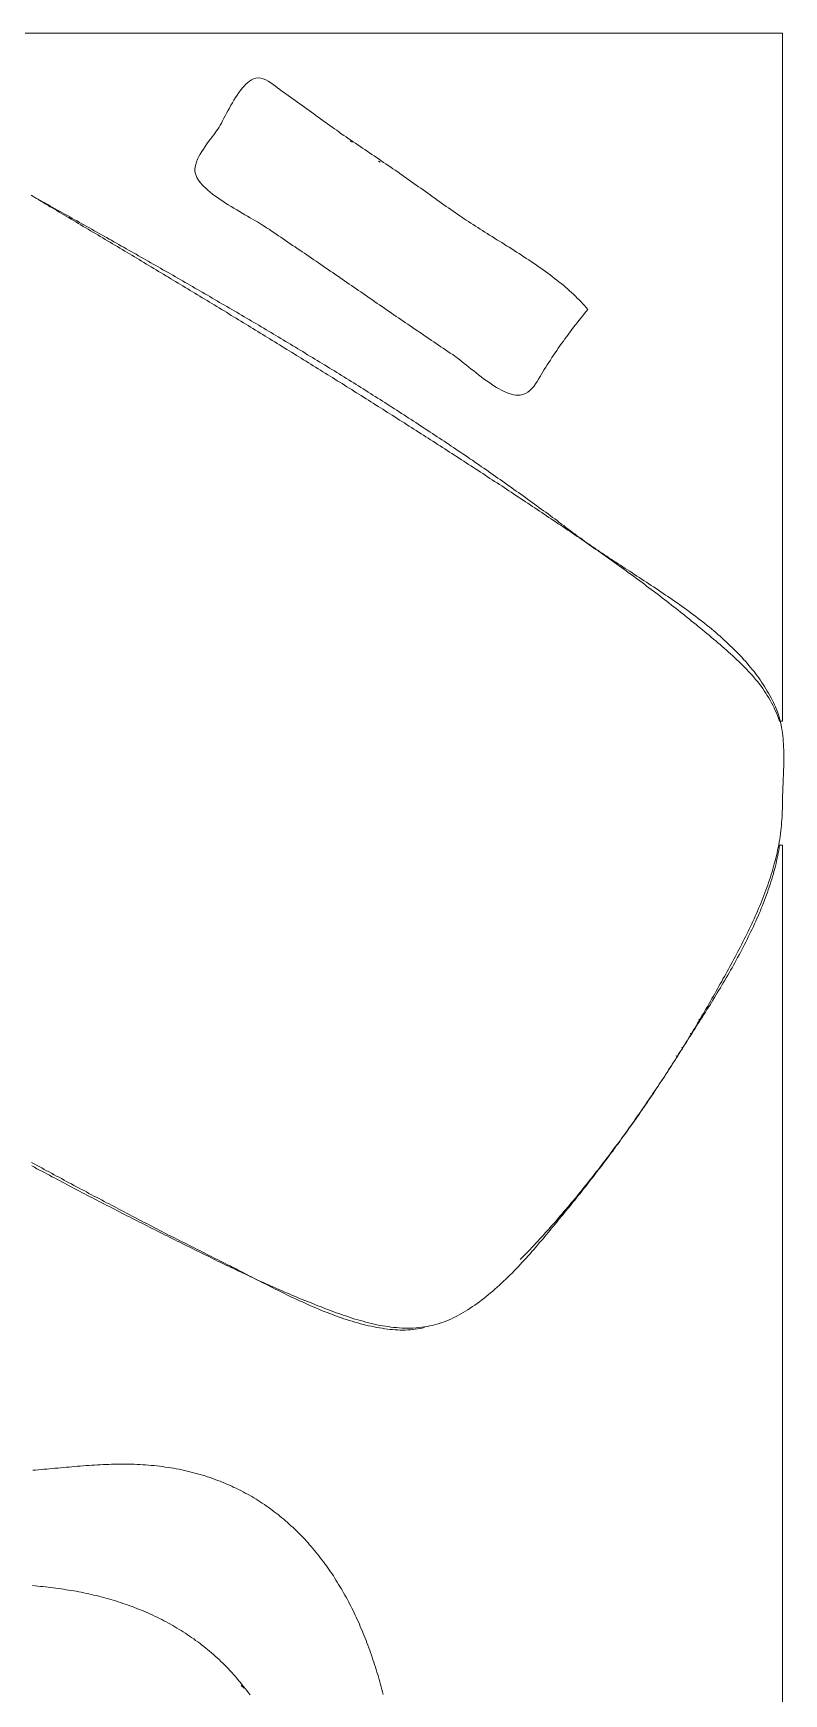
# Model space of a CAD drawing. Header units: inches. Extents: x 5.7 to 56.5, y 3.3 to 37.
# Drawn here: x 27.069 to 27.531, y 16.895 to 17.917 of the extents above; entities that cross this region are included whole.
import ezdxf

# ---------------------------------------------------------------- set-up
doc = ezdxf.new("R2010")
doc.units = ezdxf.units.IN
doc.header["$MEASUREMENT"] = 0
doc.layers.add('LASER BLACK', color=7, linetype='Continuous', lineweight=0, true_color=0x000000)

msp = doc.modelspace()

# ---------------------------------------------------------------- linework, layer by layer
at = {"layer": 'LASER BLACK'}
for points in [[(27.0876, 17.805), (27.0891, 17.8041), (27.0906, 17.8033), (27.0921, 17.8024), (27.0936, 17.8015), (27.0951, 17.8006), (27.0966, 17.7997), (27.0981, 17.7988), (27.0996, 17.7979), (27.1011, 17.797), (27.1026, 17.7961), (27.1041, 17.7952), (27.1056, 17.7943), (27.1071, 17.7935), (27.1086, 17.7926), (27.1101, 17.7917), (27.1116, 17.7908), (27.1131, 17.7899), (27.1146, 17.789), (27.1161, 17.7881), (27.1176, 17.7872), (27.1191, 17.7863), (27.1206, 17.7854), (27.1221, 17.7845), (27.1236, 17.7836), (27.1251, 17.7827), (27.1266, 17.7818), (27.1281, 17.781), (27.1296, 17.7801), (27.1311, 17.7792), (27.1326, 17.7783), (27.134, 17.7774), (27.1355, 17.7765), (27.137, 17.7756), (27.1385, 17.7747), (27.14, 17.7738), (27.1415, 17.7729), (27.143, 17.772), (27.1445, 17.7711), (27.146, 17.7702), (27.1475, 17.7693), (27.149, 17.7684), (27.1505, 17.7675), (27.152, 17.7666), (27.1535, 17.7657), (27.155, 17.7648), (27.1565, 17.7639), (27.158, 17.763), (27.1594, 17.7621), (27.1609, 17.7612), (27.1624, 17.7603), (27.1639, 17.7594), (27.1654, 17.7585), (27.1669, 17.7576), (27.1684, 17.7567), (27.1699, 17.7558), (27.1714, 17.7549), (27.1729, 17.754), (27.1744, 17.7531), (27.1759, 17.7522), (27.1773, 17.7513), (27.1788, 17.7504), (27.1803, 17.7495), (27.1818, 17.7486), (27.1833, 17.7477), (27.1848, 17.7468), (27.1863, 17.7459), (27.1878, 17.745), (27.1893, 17.744), (27.1907, 17.7431), (27.1922, 17.7422), (27.1937, 17.7413), (27.1952, 17.7404), (27.1967, 17.7395), (27.1982, 17.7386), (27.1997, 17.7377), (27.2012, 17.7368), (27.2026, 17.7359), (27.2041, 17.735), (27.2056, 17.7341), (27.2071, 17.7331), (27.2086, 17.7322), (27.2101, 17.7313), (27.2116, 17.7304), (27.213, 17.7295), (27.2145, 17.7286), (27.216, 17.7277), (27.2175, 17.7268), (27.219, 17.7259), (27.2205, 17.7249), (27.222, 17.724), (27.2234, 17.7231), (27.2249, 17.7222), (27.2264, 17.7213), (27.2279, 17.7204), (27.2294, 17.7195), (27.2309, 17.7185), (27.2323, 17.7176), (27.2338, 17.7167), (27.2353, 17.7158), (27.2368, 17.7149), (27.2383, 17.714), (27.2397, 17.713), (27.2412, 17.7121), (27.2427, 17.7112), (27.2442, 17.7103), (27.2457, 17.7094), (27.2471, 17.7084), (27.2486, 17.7075), (27.2501, 17.7066), (27.2516, 17.7057), (27.2531, 17.7048), (27.2545, 17.7038), (27.256, 17.7029), (27.2575, 17.702), (27.259, 17.7011), (27.2604, 17.7001), (27.2619, 17.6992), (27.2634, 17.6983), (27.2649, 17.6974), (27.2663, 17.6964), (27.2678, 17.6955), (27.2693, 17.6946), (27.2708, 17.6937), (27.2722, 17.6927), (27.2737, 17.6918), (27.2752, 17.6909), (27.2767, 17.6899), (27.2781, 17.689), (27.2796, 17.6881), (27.2811, 17.6871), (27.2826, 17.6862), (27.284, 17.6853), (27.2855, 17.6844), (27.287, 17.6834), (27.2884, 17.6825), (27.2899, 17.6816), (27.2914, 17.6806), (27.2929, 17.6797), (27.2943, 17.6787), (27.2958, 17.6778), (27.2973, 17.6769), (27.2987, 17.6759), (27.3002, 17.675), (27.3017, 17.6741), (27.3031, 17.6731), (27.3046, 17.6722), (27.3061, 17.6713), (27.3076, 17.6703), (27.309, 17.6694), (27.3105, 17.6684), (27.312, 17.6675), (27.3134, 17.6665), (27.3149, 17.6656), (27.3164, 17.6647), (27.3178, 17.6637), (27.3193, 17.6628), (27.3207, 17.6618), (27.3222, 17.6609), (27.3237, 17.6599), (27.3251, 17.659), (27.3266, 17.6581), (27.3281, 17.6571), (27.3295, 17.6562), (27.331, 17.6552), (27.3325, 17.6543), (27.3339, 17.6533), (27.3354, 17.6524), (27.3368, 17.6514), (27.3383, 17.6505), (27.3398, 17.6495), (27.3412, 17.6486), (27.3427, 17.6476), (27.3441, 17.6467), (27.3456, 17.6457), (27.3471, 17.6447), (27.3485, 17.6438), (27.35, 17.6428), (27.3514, 17.6419), (27.3529, 17.6409), (27.3544, 17.64), (27.3558, 17.639), (27.3573, 17.6381), (27.3587, 17.6371), (27.3602, 17.6361), (27.3616, 17.6352), (27.3631, 17.6342), (27.3645, 17.6333), (27.366, 17.6323), (27.3675, 17.6313), (27.3689, 17.6304), (27.3704, 17.6294), (27.3718, 17.6284), (27.3733, 17.6275), (27.3747, 17.6265), (27.3762, 17.6255), (27.3776, 17.6246), (27.3791, 17.6236), (27.3805, 17.6226), (27.382, 17.6217), (27.3834, 17.6207), (27.3849, 17.6197), (27.3863, 17.6188), (27.3878, 17.6178), (27.3892, 17.6168), (27.3907, 17.6158), (27.3921, 17.6149), (27.3936, 17.6139), (27.395, 17.6129), (27.3965, 17.6119), (27.3979, 17.611), (27.3994, 17.61), (27.4008, 17.609), (27.4023, 17.608), (27.4037, 17.607), (27.4051, 17.6061), (27.4066, 17.6051), (27.408, 17.6041), (27.4095, 17.6031), (27.4109, 17.6021), (27.4124, 17.6011), (27.4138, 17.6001), (27.4152, 17.5991), (27.4167, 17.5981), (27.4181, 17.5971), (27.4195, 17.5961), (27.421, 17.5951), (27.4224, 17.5941), (27.4238, 17.5931), (27.4253, 17.592), (27.4267, 17.591), (27.4281, 17.59), (27.4295, 17.589), (27.431, 17.588), (27.4324, 17.5869), (27.4338, 17.5859), (27.4352, 17.5849), (27.4366, 17.5838), (27.4381, 17.5828), (27.4395, 17.5818), (27.4409, 17.5807), (27.4423, 17.5797), (27.4437, 17.5786), (27.4451, 17.5776), (27.4465, 17.5765), (27.4479, 17.5755), (27.4493, 17.5744), (27.4507, 17.5734), (27.4521, 17.5723), (27.4535, 17.5713), (27.4549, 17.5702), (27.4563, 17.5691), (27.4577, 17.5681), (27.4591, 17.567), (27.4604, 17.5659), (27.4618, 17.5648), (27.4632, 17.5638), (27.4646, 17.5627), (27.466, 17.5616), (27.4673, 17.5605), (27.4687, 17.5594), (27.4701, 17.5583), (27.4714, 17.5572), (27.4728, 17.5561), (27.4742, 17.555), (27.4755, 17.5539), (27.4769, 17.5528), (27.4782, 17.5517), (27.4796, 17.5506), (27.4809, 17.5495), (27.4823, 17.5484), (27.4836, 17.5473), (27.485, 17.5462), (27.4863, 17.545), (27.4877, 17.5439), (27.489, 17.5428), (27.4903, 17.5416), (27.4917, 17.5405), (27.493, 17.5393), (27.4943, 17.5382), (27.4956, 17.5371), (27.4969, 17.5359), (27.4982, 17.5347), (27.4995, 17.5336), (27.5008, 17.5324), (27.5021, 17.5312), (27.5033, 17.53), (27.5045, 17.5289), (27.5058, 17.5276), (27.507, 17.5264), (27.5082, 17.5252), (27.5093, 17.5239), (27.5105, 17.5227), (27.5116, 17.5214), (27.5127, 17.5201), (27.5138, 17.5188), (27.5149, 17.5175), (27.5159, 17.5162), (27.517, 17.5148), (27.518, 17.5134), (27.5189, 17.512), (27.5199, 17.5106), (27.5208, 17.5092), (27.5217, 17.5077), (27.5226, 17.5062), (27.5234, 17.5047), (27.5242, 17.5032), (27.525, 17.5016), (27.5257, 17.5), (27.5264, 17.4984), (27.5271, 17.4968), (27.5277, 17.4951), (27.5283, 17.4934), (27.5301, 17.4934), (27.5301, 17.9168), (25.8868, 17.9168)], [(27.2229, 17.8804), (27.2218, 17.8812), (27.2206, 17.8821), (27.2193, 17.8832), (27.2179, 17.8842), (27.2165, 17.8853), (27.215, 17.8863), (27.2135, 17.8872), (27.212, 17.8881), (27.2104, 17.8887), (27.2089, 17.8891), (27.2074, 17.8893), (27.2059, 17.8892), (27.2044, 17.8887), (27.2032, 17.8881), (27.202, 17.8873), (27.2009, 17.8864), (27.1997, 17.8854), (27.1986, 17.8842), (27.1975, 17.883), (27.1964, 17.8816), (27.1954, 17.8802), (27.1944, 17.8787), (27.1934, 17.8772), (27.1924, 17.8756), (27.1915, 17.874), (27.1905, 17.8724), (27.1896, 17.8707), (27.1887, 17.8691), (27.1879, 17.8675), (27.187, 17.8659), (27.1862, 17.8644), (27.1854, 17.8629), (27.1847, 17.8615), (27.1839, 17.8602), (27.1832, 17.8589), (27.1824, 17.8578)], [(27.4103, 17.7467), (27.4093, 17.7479), (27.4083, 17.7491), (27.4072, 17.7503), (27.4061, 17.7515), (27.405, 17.7526), (27.4038, 17.7538), (27.4027, 17.7549), (27.4015, 17.7561), (27.4003, 17.7572), (27.399, 17.7583), (27.3977, 17.7594), (27.3965, 17.7605), (27.3952, 17.7616), (27.3938, 17.7627), (27.3925, 17.7638), (27.3912, 17.7648), (27.3898, 17.7659), (27.3884, 17.767), (27.387, 17.768), (27.3856, 17.7691), (27.3842, 17.7701), (27.3827, 17.7711), (27.3813, 17.7722), (27.3798, 17.7732), (27.3784, 17.7742), (27.3769, 17.7752), (27.3754, 17.7762), (27.3739, 17.7772), (27.3724, 17.7782), (27.3709, 17.7792), (27.3694, 17.7802), (27.3679, 17.7811), (27.3664, 17.7821), (27.3649, 17.7831), (27.3634, 17.784), (27.3618, 17.785), (27.3603, 17.786), (27.3588, 17.7869), (27.3573, 17.7879), (27.3558, 17.7888), (27.3543, 17.7897), (27.3528, 17.7907), (27.3513, 17.7916), (27.3498, 17.7925), (27.3483, 17.7935), (27.3469, 17.7944), (27.3454, 17.7953), (27.3439, 17.7962), (27.3425, 17.7971), (27.3411, 17.7981), (27.3396, 17.799), (27.3382, 17.7999), (27.3368, 17.8008), (27.3354, 17.8017), (27.3341, 17.8026), (27.3327, 17.8035), (27.3314, 17.8044), (27.3301, 17.8053), (27.3288, 17.8062), (27.3274, 17.8072), (27.3259, 17.8082), (27.3245, 17.8092), (27.3231, 17.8102), (27.3217, 17.8112), (27.3202, 17.8122), (27.3188, 17.8132), (27.3174, 17.8142), (27.316, 17.8152), (27.3145, 17.8163), (27.3131, 17.8173), (27.3117, 17.8183), (27.3103, 17.8193), (27.3089, 17.8203), (27.3074, 17.8213), (27.306, 17.8223), (27.3046, 17.8233), (27.3031, 17.8243), (27.3017, 17.8253), (27.3003, 17.8264), (27.2989, 17.8274), (27.2974, 17.8284), (27.296, 17.8294), (27.2946, 17.8304), (27.2932, 17.8314), (27.2917, 17.8324), (27.2903, 17.8334), (27.2889, 17.8344), (27.2874, 17.8353), (27.286, 17.8363), (27.2845, 17.8373), (27.2831, 17.8383), (27.2817, 17.8393), (27.2802, 17.8403), (27.2788, 17.8412), (27.2773, 17.8422), (27.2759, 17.8432), (27.2744, 17.8442), (27.273, 17.8451), (27.2715, 17.8461), (27.2701, 17.847), (27.2686, 17.848), (27.2672, 17.849), (27.2657, 17.85), (27.2643, 17.8509), (27.2628, 17.8519), (27.2614, 17.8529), (27.26, 17.8539), (27.2585, 17.8549), (27.2571, 17.8559), (27.2557, 17.857), (27.2543, 17.858), (27.2528, 17.859), (27.2514, 17.86), (27.25, 17.861), (27.2486, 17.862), (27.2471, 17.8631), (27.2457, 17.8641), (27.2443, 17.8651), (27.2429, 17.8662), (27.2415, 17.8672), (27.2401, 17.8682), (27.2386, 17.8692), (27.2372, 17.8703), (27.2358, 17.8713), (27.2344, 17.8723), (27.233, 17.8733), (27.2315, 17.8743), (27.2301, 17.8754), (27.2287, 17.8764), (27.2272, 17.8774), (27.2258, 17.8784), (27.2244, 17.8794), (27.2229, 17.8804)], [(27.1824, 17.8578), (27.1817, 17.8567), (27.1808, 17.8555), (27.1799, 17.8542), (27.1789, 17.8529), (27.1779, 17.8515), (27.1768, 17.8501), (27.1757, 17.8486), (27.1746, 17.8471), (27.1736, 17.8455), (27.1726, 17.8439), (27.1716, 17.8423), (27.1708, 17.8408), (27.17, 17.8392), (27.1694, 17.8376), (27.1689, 17.836), (27.1686, 17.8345), (27.1684, 17.833), (27.1684, 17.8316), (27.1687, 17.8302)], [(27.264, 17.8503), (27.2652, 17.8497), (27.264, 17.8503)], [(27.2814, 17.8381), (27.2825, 17.8375), (27.2814, 17.8381)], [(27.1687, 17.8302), (27.1691, 17.8291), (27.1696, 17.828), (27.1702, 17.8269), (27.171, 17.8258), (27.1718, 17.8247), (27.1728, 17.8235), (27.1739, 17.8224), (27.1751, 17.8213), (27.1764, 17.8201), (27.1778, 17.819), (27.1792, 17.8178), (27.1807, 17.8167), (27.1823, 17.8156), (27.1839, 17.8144), (27.1855, 17.8133), (27.1872, 17.8122), (27.1889, 17.8111), (27.1906, 17.8101), (27.1923, 17.809), (27.1941, 17.808), (27.1958, 17.807), (27.1974, 17.806), (27.1991, 17.805), (27.2007, 17.8041), (27.2023, 17.8031), (27.2039, 17.8023), (27.2053, 17.8014), (27.2068, 17.8006), (27.2081, 17.7998), (27.2093, 17.799), (27.2105, 17.7983), (27.2116, 17.7977), (27.2125, 17.797)], [(27.0676, 17.817), (27.0691, 17.8161), (27.0705, 17.8153), (27.072, 17.8144), (27.0734, 17.8135), (27.0748, 17.8127), (27.0762, 17.8118), (27.0777, 17.811), (27.0791, 17.8101), (27.0805, 17.8093), (27.0819, 17.8084), (27.0834, 17.8076), (27.0848, 17.8067), (27.0862, 17.8059), (27.0876, 17.805)], [(27.4009, 17.6095), (27.3996, 17.6106), (27.3982, 17.6116), (27.3968, 17.6126), (27.3954, 17.6137), (27.3941, 17.6147), (27.3927, 17.6157), (27.3913, 17.6168), (27.3899, 17.6178), (27.3885, 17.6188), (27.3872, 17.6198), (27.3858, 17.6209), (27.3844, 17.6219), (27.383, 17.6229), (27.3816, 17.6239), (27.3802, 17.6249), (27.3788, 17.6259), (27.3774, 17.627), (27.376, 17.628), (27.3746, 17.629), (27.3732, 17.63), (27.3718, 17.631), (27.3704, 17.632), (27.369, 17.633), (27.3676, 17.634), (27.3662, 17.635), (27.3648, 17.636), (27.3634, 17.637), (27.362, 17.638), (27.3605, 17.639), (27.3591, 17.64), (27.3577, 17.641), (27.3563, 17.642), (27.3549, 17.643), (27.3534, 17.644), (27.352, 17.645), (27.3506, 17.646), (27.3492, 17.647), (27.3478, 17.648), (27.3463, 17.649), (27.3449, 17.6499), (27.3435, 17.6509), (27.342, 17.6519), (27.3406, 17.6529), (27.3392, 17.6539), (27.3377, 17.6549), (27.3363, 17.6558), (27.3349, 17.6568), (27.3334, 17.6578), (27.332, 17.6588), (27.3305, 17.6597), (27.3291, 17.6607), (27.3276, 17.6617), (27.3262, 17.6626), (27.3248, 17.6636), (27.3233, 17.6646), (27.3219, 17.6656), (27.3204, 17.6665), (27.319, 17.6675), (27.3175, 17.6684), (27.3161, 17.6694), (27.3146, 17.6704), (27.3131, 17.6713), (27.3117, 17.6723), (27.3102, 17.6733), (27.3088, 17.6742), (27.3073, 17.6752), (27.3059, 17.6761), (27.3044, 17.6771), (27.3029, 17.678), (27.3015, 17.679), (27.3, 17.6799), (27.2985, 17.6809), (27.2971, 17.6818), (27.2956, 17.6828), (27.2941, 17.6837), (27.2927, 17.6847), (27.2912, 17.6856), (27.2897, 17.6866), (27.2883, 17.6875), (27.2868, 17.6884), (27.2853, 17.6894), (27.2838, 17.6903), (27.2824, 17.6913), (27.2809, 17.6922), (27.2794, 17.6931), (27.2779, 17.6941), (27.2764, 17.695), (27.275, 17.6959), (27.2735, 17.6969), (27.272, 17.6978), (27.2705, 17.6987), (27.269, 17.6997), (27.2676, 17.7006), (27.2661, 17.7015), (27.2646, 17.7024), (27.2631, 17.7034), (27.2616, 17.7043), (27.2601, 17.7052), (27.2586, 17.7061), (27.2571, 17.7071), (27.2557, 17.708), (27.2542, 17.7089), (27.2527, 17.7098), (27.2512, 17.7107), (27.2497, 17.7116), (27.2482, 17.7126), (27.2467, 17.7135), (27.2452, 17.7144), (27.2437, 17.7153), (27.2422, 17.7162), (27.2407, 17.7171), (27.2392, 17.718), (27.2377, 17.7189), (27.2362, 17.7199), (27.2347, 17.7208), (27.2332, 17.7217), (27.2317, 17.7226), (27.2302, 17.7235), (27.2287, 17.7244), (27.2272, 17.7253), (27.2257, 17.7262), (27.2242, 17.7271), (27.2227, 17.728), (27.2212, 17.7289), (27.2197, 17.7298), (27.2182, 17.7307), (27.2167, 17.7316), (27.2152, 17.7325), (27.2137, 17.7334), (27.2122, 17.7343), (27.2107, 17.7352), (27.2092, 17.7361), (27.2077, 17.737), (27.2062, 17.7379), (27.2047, 17.7387), (27.2032, 17.7396), (27.2017, 17.7405), (27.2001, 17.7414), (27.1986, 17.7423), (27.1971, 17.7432), (27.1956, 17.7441), (27.1941, 17.745), (27.1926, 17.7459), (27.1911, 17.7467), (27.1896, 17.7476), (27.1881, 17.7485), (27.1866, 17.7494), (27.185, 17.7503), (27.1835, 17.7511), (27.182, 17.752), (27.1805, 17.7529), (27.179, 17.7538), (27.1775, 17.7547), (27.176, 17.7555), (27.1745, 17.7564), (27.1729, 17.7573), (27.1714, 17.7582), (27.1699, 17.759), (27.1684, 17.7599), (27.1669, 17.7608), (27.1654, 17.7617), (27.1639, 17.7625), (27.1624, 17.7634), (27.1608, 17.7643), (27.1593, 17.7651), (27.1578, 17.766), (27.1563, 17.7669), (27.1548, 17.7678), (27.1533, 17.7686), (27.1518, 17.7695), (27.1502, 17.7704), (27.1487, 17.7712), (27.1472, 17.7721), (27.1457, 17.7729), (27.1442, 17.7738), (27.1427, 17.7747), (27.1412, 17.7755), (27.1396, 17.7764), (27.1381, 17.7773), (27.1366, 17.7781), (27.1351, 17.779), (27.1336, 17.7798), (27.1321, 17.7807), (27.1306, 17.7816), (27.1291, 17.7824), (27.1275, 17.7833), (27.126, 17.7841), (27.1245, 17.785), (27.123, 17.7858), (27.1215, 17.7867), (27.12, 17.7876), (27.1185, 17.7884), (27.117, 17.7893), (27.1155, 17.7901), (27.1139, 17.791), (27.1124, 17.7918), (27.1109, 17.7927), (27.1094, 17.7935), (27.1079, 17.7944), (27.1064, 17.7952), (27.1049, 17.7961), (27.1034, 17.7969), (27.1019, 17.7978), (27.1004, 17.7986), (27.0988, 17.7995), (27.0973, 17.8003), (27.0958, 17.8012), (27.0943, 17.802), (27.0928, 17.8028), (27.0913, 17.8037), (27.0898, 17.8045), (27.0883, 17.8054), (27.0868, 17.8062), (27.0853, 17.8071), (27.0838, 17.8079), (27.0823, 17.8087), (27.0808, 17.8096), (27.0793, 17.8104), (27.0778, 17.8113), (27.0763, 17.8121), (27.0748, 17.813), (27.0733, 17.8138), (27.0718, 17.8146), (27.0703, 17.8155), (27.0688, 17.8163)], [(27.0783, 17.8103), (27.0795, 17.8098), (27.0783, 17.8103)], [(27.2125, 17.797), (27.214, 17.7961), (27.2154, 17.7951), (27.2169, 17.7941), (27.2184, 17.7931), (27.2198, 17.7921), (27.2213, 17.7912), (27.2227, 17.7902), (27.2242, 17.7892), (27.2256, 17.7882), (27.2271, 17.7872), (27.2285, 17.7862), (27.23, 17.7853), (27.2314, 17.7843), (27.2329, 17.7833), (27.2343, 17.7823), (27.2358, 17.7813), (27.2372, 17.7803), (27.2387, 17.7793), (27.2401, 17.7783), (27.2416, 17.7773), (27.243, 17.7764), (27.2445, 17.7754), (27.2459, 17.7744), (27.2474, 17.7734), (27.2488, 17.7724), (27.2503, 17.7714), (27.2517, 17.7704), (27.2532, 17.7694), (27.2546, 17.7684), (27.2561, 17.7674), (27.2575, 17.7664), (27.259, 17.7654), (27.2604, 17.7644), (27.2619, 17.7634), (27.2633, 17.7624), (27.2647, 17.7614), (27.2662, 17.7604), (27.2676, 17.7594), (27.2691, 17.7584), (27.2705, 17.7575), (27.272, 17.7565), (27.2734, 17.7555), (27.2749, 17.7545), (27.2763, 17.7535), (27.2778, 17.7525), (27.2792, 17.7515), (27.2806, 17.7505), (27.2821, 17.7495), (27.2835, 17.7485), (27.285, 17.7475), (27.2864, 17.7465), (27.2879, 17.7455), (27.2893, 17.7445), (27.2908, 17.7435), (27.2922, 17.7425), (27.2937, 17.7416), (27.2951, 17.7406), (27.2966, 17.7396), (27.298, 17.7386), (27.2995, 17.7376), (27.3009, 17.7366), (27.3024, 17.7356), (27.3038, 17.7346), (27.3053, 17.7336), (27.3067, 17.7327), (27.3082, 17.7317), (27.3096, 17.7307), (27.3111, 17.7297), (27.3125, 17.7287), (27.314, 17.7277), (27.3154, 17.7268), (27.3169, 17.7258), (27.3183, 17.7248), (27.3198, 17.7238), (27.3212, 17.7229), (27.3227, 17.7219), (27.3241, 17.7209), (27.3256, 17.7199), (27.3271, 17.719), (27.3281, 17.7182), (27.3292, 17.7174), (27.3304, 17.7165), (27.3316, 17.7156), (27.3329, 17.7146), (27.3342, 17.7135), (27.3356, 17.7124), (27.337, 17.7113), (27.3385, 17.7101), (27.34, 17.7089), (27.3415, 17.7077), (27.343, 17.7065), (27.3446, 17.7053), (27.3461, 17.7041), (27.3477, 17.703), (27.3493, 17.7019), (27.3509, 17.7008), (27.3525, 17.6998), (27.3541, 17.6988), (27.3556, 17.6979), (27.3572, 17.6971), (27.3587, 17.6963), (27.3603, 17.6956), (27.3617, 17.6951), (27.3632, 17.6946), (27.3646, 17.6943), (27.366, 17.6941), (27.3673, 17.694), (27.3686, 17.6941), (27.3703, 17.6944), (27.3718, 17.695), (27.3733, 17.6958), (27.3746, 17.6969), (27.3759, 17.6981), (27.377, 17.6994), (27.3781, 17.7009), (27.3791, 17.7024), (27.38, 17.7039), (27.3809, 17.7055), (27.3818, 17.707), (27.3826, 17.7084), (27.3834, 17.7098)], [(27.3834, 17.7098), (27.3844, 17.7112), (27.3853, 17.7127), (27.3862, 17.7142), (27.3872, 17.7156), (27.3881, 17.7171), (27.3891, 17.7186), (27.3901, 17.72), (27.3911, 17.7215), (27.3921, 17.723), (27.3931, 17.7244), (27.3941, 17.7259), (27.3952, 17.7273), (27.3962, 17.7287), (27.3973, 17.7302), (27.3983, 17.7316), (27.3994, 17.733), (27.4004, 17.7344), (27.4015, 17.7358), (27.4026, 17.7372), (27.4037, 17.7386), (27.4048, 17.74), (27.4059, 17.7414), (27.407, 17.7427), (27.4081, 17.7441), (27.4092, 17.7454), (27.4103, 17.7467)], [(27.5258, 17.5021), (27.5252, 17.5035), (27.5245, 17.5049), (27.5238, 17.5064), (27.5231, 17.5078), (27.5223, 17.5092), (27.5216, 17.5106), (27.5208, 17.5119), (27.5199, 17.5133), (27.5191, 17.5147), (27.5182, 17.516), (27.5173, 17.5174), (27.5164, 17.5187), (27.5155, 17.52), (27.5145, 17.5213), (27.5135, 17.5226), (27.5126, 17.5239), (27.5115, 17.5252), (27.5105, 17.5264), (27.5095, 17.5277), (27.5084, 17.529), (27.5073, 17.5302), (27.5062, 17.5314), (27.5051, 17.5327), (27.5039, 17.5339), (27.5028, 17.5351), (27.5016, 17.5363), (27.5004, 17.5375), (27.4992, 17.5387), (27.498, 17.5398), (27.4967, 17.541), (27.4955, 17.5422), (27.4942, 17.5433), (27.493, 17.5445), (27.4917, 17.5456), (27.4904, 17.5467), (27.4891, 17.5479), (27.4878, 17.549), (27.4864, 17.5501), (27.4851, 17.5512), (27.4837, 17.5523), (27.4824, 17.5534), (27.481, 17.5545), (27.4796, 17.5556), (27.4782, 17.5566), (27.4768, 17.5577), (27.4754, 17.5588), (27.474, 17.5598), (27.4726, 17.5609), (27.4712, 17.5619), (27.4697, 17.5629), (27.4683, 17.564), (27.4669, 17.565), (27.4654, 17.566), (27.464, 17.567), (27.4625, 17.568), (27.4611, 17.569), (27.4596, 17.57), (27.4581, 17.571), (27.4567, 17.572), (27.4552, 17.573), (27.4537, 17.574), (27.4523, 17.575), (27.4508, 17.576), (27.4493, 17.5769), (27.4478, 17.5779), (27.4464, 17.5789), (27.4449, 17.5798), (27.4434, 17.5808), (27.442, 17.5818), (27.4405, 17.5827), (27.439, 17.5837), (27.4376, 17.5846), (27.4361, 17.5856), (27.4347, 17.5865), (27.4332, 17.5874), (27.4318, 17.5884), (27.4304, 17.5893), (27.4289, 17.5902), (27.4275, 17.5912), (27.4261, 17.5921), (27.4247, 17.593), (27.4233, 17.5939), (27.4219, 17.5949), (27.4205, 17.5958), (27.4191, 17.5967), (27.4177, 17.5976), (27.4164, 17.5986), (27.415, 17.5995), (27.4137, 17.6004), (27.4124, 17.6013), (27.411, 17.6022), (27.4097, 17.6031), (27.4084, 17.604), (27.4072, 17.605), (27.4059, 17.6059), (27.4046, 17.6068), (27.4034, 17.6077), (27.4022, 17.6086), (27.4009, 17.6095)], [(27.4918, 17.3317), (27.4927, 17.3332), (27.4935, 17.3347), (27.4944, 17.3362), (27.4952, 17.3377), (27.496, 17.3393), (27.4969, 17.3408), (27.4977, 17.3423), (27.4985, 17.3438), (27.4994, 17.3453), (27.5002, 17.3469), (27.501, 17.3484), (27.5018, 17.3499), (27.5026, 17.3515), (27.5034, 17.353), (27.5042, 17.3545), (27.505, 17.3561), (27.5058, 17.3576), (27.5066, 17.3592), (27.5074, 17.3607), (27.5082, 17.3623), (27.5089, 17.3639), (27.5097, 17.3654), (27.5104, 17.367), (27.5112, 17.3686), (27.5119, 17.3701), (27.5126, 17.3717), (27.5134, 17.3733), (27.5141, 17.3749), (27.5148, 17.3764), (27.5154, 17.378), (27.5161, 17.3796), (27.5168, 17.3812), (27.5174, 17.3828), (27.5181, 17.3844), (27.5187, 17.386), (27.5193, 17.3876), (27.5199, 17.3893), (27.5205, 17.3909), (27.5211, 17.3925), (27.5216, 17.3941), (27.5222, 17.3957), (27.5227, 17.3974), (27.5232, 17.399), (27.5237, 17.4007), (27.5242, 17.4023), (27.5247, 17.4039), (27.5251, 17.4056), (27.5256, 17.4073), (27.526, 17.4089), (27.5264, 17.4106), (27.5268, 17.4123), (27.5271, 17.4139), (27.5275, 17.4156), (27.5278, 17.4173), (27.5281, 17.419), (27.5284, 17.4207), (27.5286, 17.4224), (27.5289, 17.4241), (27.5291, 17.4258), (27.5293, 17.4275), (27.5295, 17.4292), (27.5296, 17.4309), (27.5298, 17.4326), (27.5299, 17.4344), (27.53, 17.4361), (27.53, 17.4378), (27.5301, 17.4396), (27.5301, 17.4413), (27.5301, 17.4429), (27.5301, 17.4446), (27.5301, 17.4462), (27.5302, 17.4479), (27.5303, 17.4496), (27.5303, 17.4513), (27.5304, 17.453), (27.5305, 17.4547), (27.5305, 17.4564), (27.5306, 17.4582), (27.5307, 17.4599), (27.5307, 17.4617), (27.5308, 17.4634), (27.5309, 17.4652), (27.5309, 17.4669), (27.5309, 17.4687), (27.5309, 17.4704), (27.5309, 17.4722), (27.5309, 17.4739), (27.5309, 17.4757), (27.5308, 17.4774), (27.5307, 17.4792), (27.5306, 17.4809), (27.5305, 17.4826), (27.5303, 17.4843), (27.5301, 17.486), (27.5299, 17.4877), (27.5296, 17.4893), (27.5293, 17.491), (27.5289, 17.4926), (27.5285, 17.4943), (27.5281, 17.4959), (27.5276, 17.4974), (27.5271, 17.499), (27.5265, 17.5005), (27.5258, 17.5021)], [(27.5301, 15.6523), (27.5301, 17.417), (27.5283, 17.417), (27.5281, 17.4154), (27.5278, 17.4138), (27.5275, 17.4122), (27.5272, 17.4106), (27.5269, 17.409), (27.5265, 17.4074), (27.5262, 17.4058), (27.5258, 17.4042), (27.5254, 17.4026), (27.5249, 17.4009), (27.5245, 17.3993), (27.524, 17.3977), (27.5235, 17.3961), (27.523, 17.3945), (27.5225, 17.3928), (27.522, 17.3912), (27.5214, 17.3896), (27.5209, 17.388), (27.5203, 17.3864), (27.5197, 17.3848), (27.5191, 17.3831), (27.5184, 17.3815), (27.5178, 17.3799), (27.5171, 17.3783), (27.5165, 17.3767), (27.5158, 17.375), (27.5151, 17.3734), (27.5144, 17.3718), (27.5137, 17.3702), (27.5129, 17.3686), (27.5122, 17.367), (27.5114, 17.3654), (27.5107, 17.3638), (27.5099, 17.3622), (27.5091, 17.3606), (27.5083, 17.359), (27.5075, 17.3574), (27.5067, 17.3558), (27.5059, 17.3542), (27.5051, 17.3526), (27.5042, 17.351), (27.5034, 17.3495), (27.5025, 17.3479), (27.5017, 17.3463), (27.5008, 17.3447), (27.4999, 17.3432), (27.4991, 17.3416), (27.4982, 17.3401), (27.4973, 17.3385), (27.4964, 17.337), (27.4955, 17.3354), (27.4946, 17.3339), (27.4937, 17.3323), (27.4928, 17.3308), (27.4919, 17.3293), (27.491, 17.3278), (27.49, 17.3262), (27.4891, 17.3247), (27.4882, 17.3232), (27.4873, 17.3217), (27.4864, 17.3202), (27.4855, 17.3187), (27.4845, 17.3173), (27.4836, 17.3158), (27.4827, 17.3143), (27.4818, 17.3128), (27.4809, 17.3114), (27.4799, 17.3099), (27.479, 17.3085), (27.4781, 17.307), (27.4772, 17.3056), (27.4763, 17.3042), (27.4754, 17.3028), (27.4745, 17.3014), (27.4736, 17.3), (27.4727, 17.2986), (27.4718, 17.2972), (27.471, 17.2958), (27.4701, 17.2944), (27.4692, 17.2931), (27.4684, 17.2917), (27.4675, 17.2904)], [(27.3978, 17.1932), (27.3989, 17.1945), (27.4, 17.1959), (27.4011, 17.1973), (27.4022, 17.1986), (27.4033, 17.2), (27.4044, 17.2014), (27.4055, 17.2027), (27.4066, 17.2041), (27.4077, 17.2055), (27.4088, 17.2068), (27.4098, 17.2082), (27.4109, 17.2096), (27.412, 17.211), (27.4131, 17.2123), (27.4141, 17.2137), (27.4152, 17.2151), (27.4163, 17.2165), (27.4173, 17.2179), (27.4184, 17.2193), (27.4195, 17.2207), (27.4205, 17.2221), (27.4216, 17.2234), (27.4226, 17.2248), (27.4237, 17.2262), (27.4247, 17.2276), (27.4258, 17.229), (27.4268, 17.2304), (27.4278, 17.2319), (27.4289, 17.2333), (27.4299, 17.2347), (27.4309, 17.2361), (27.4319, 17.2375), (27.433, 17.2389), (27.434, 17.2403), (27.435, 17.2417), (27.436, 17.2432), (27.437, 17.2446), (27.438, 17.246), (27.439, 17.2474), (27.44, 17.2489), (27.441, 17.2503), (27.442, 17.2517), (27.443, 17.2531), (27.444, 17.2546), (27.445, 17.256), (27.446, 17.2575), (27.447, 17.2589), (27.4479, 17.2603), (27.4489, 17.2618), (27.4499, 17.2632), (27.4509, 17.2647), (27.4518, 17.2661), (27.4528, 17.2676), (27.4538, 17.269), (27.4547, 17.2705), (27.4557, 17.2719), (27.4566, 17.2734), (27.4576, 17.2749), (27.4585, 17.2763), (27.4595, 17.2778), (27.4604, 17.2792), (27.4614, 17.2807), (27.4623, 17.2822), (27.4632, 17.2837), (27.4642, 17.2851), (27.4651, 17.2866), (27.466, 17.2881), (27.467, 17.2896), (27.4679, 17.291), (27.4688, 17.2925), (27.4697, 17.294), (27.4706, 17.2955), (27.4716, 17.297), (27.4725, 17.2985), (27.4734, 17.3), (27.4743, 17.3015), (27.4752, 17.303), (27.4761, 17.3044), (27.477, 17.3059), (27.4779, 17.3074), (27.4788, 17.3089), (27.4797, 17.3105), (27.4805, 17.312), (27.4814, 17.3135), (27.4823, 17.315), (27.4832, 17.3165), (27.4841, 17.318), (27.4849, 17.3195), (27.4858, 17.321), (27.4867, 17.3226), (27.4876, 17.3241), (27.4884, 17.3256), (27.4893, 17.3271), (27.4901, 17.3287), (27.491, 17.3302), (27.4918, 17.3317)], [(27.4786, 17.31), (27.4792, 17.3089), (27.4786, 17.31)], [(27.4734, 17.3014), (27.474, 17.3002), (27.4734, 17.3014)], [(27.4675, 17.2904), (27.4666, 17.2889), (27.4657, 17.2874), (27.4647, 17.286), (27.4638, 17.2845), (27.4629, 17.2831), (27.4619, 17.2816), (27.461, 17.2801), (27.46, 17.2787), (27.4591, 17.2772), (27.4581, 17.2758), (27.4572, 17.2743), (27.4562, 17.2729), (27.4553, 17.2714), (27.4543, 17.27), (27.4533, 17.2685), (27.4524, 17.2671), (27.4514, 17.2656), (27.4504, 17.2642), (27.4494, 17.2627), (27.4485, 17.2613), (27.4475, 17.2598), (27.4465, 17.2584), (27.4455, 17.257), (27.4445, 17.2555), (27.4435, 17.2541), (27.4425, 17.2526), (27.4415, 17.2512), (27.4405, 17.2498), (27.4395, 17.2483), (27.4385, 17.2469), (27.4375, 17.2455), (27.4365, 17.2441), (27.4354, 17.2426), (27.4344, 17.2412), (27.4334, 17.2398), (27.4324, 17.2384), (27.4313, 17.2369), (27.4303, 17.2355), (27.4293, 17.2341), (27.4282, 17.2327), (27.4272, 17.2313), (27.4261, 17.2299), (27.4251, 17.2285), (27.424, 17.2271), (27.423, 17.2257), (27.4219, 17.2243), (27.4209, 17.2229), (27.4198, 17.2215), (27.4187, 17.2201), (27.4177, 17.2187), (27.4166, 17.2173), (27.4155, 17.2159), (27.4144, 17.2146), (27.4134, 17.2132), (27.4123, 17.2118), (27.4112, 17.2104), (27.4101, 17.2091), (27.409, 17.2077), (27.4079, 17.2063), (27.4068, 17.205), (27.4057, 17.2036), (27.4046, 17.2023), (27.4035, 17.2009), (27.4024, 17.1996), (27.4013, 17.1982), (27.4001, 17.1969), (27.399, 17.1955), (27.3979, 17.1942), (27.3968, 17.1929), (27.3956, 17.1915), (27.3945, 17.1902), (27.3933, 17.1889), (27.3922, 17.1876), (27.3911, 17.1862), (27.3899, 17.1849), (27.3888, 17.1836), (27.3876, 17.1823), (27.3864, 17.181), (27.3853, 17.1797), (27.3841, 17.1784), (27.383, 17.1771), (27.3818, 17.1758), (27.3806, 17.1746), (27.3794, 17.1733), (27.3782, 17.172), (27.3771, 17.1707), (27.3759, 17.1695), (27.3747, 17.1682), (27.3735, 17.1669), (27.3723, 17.1657), (27.3711, 17.1644), (27.3699, 17.1632), (27.3687, 17.162)], [(27.4647, 17.2875), (27.4653, 17.2863), (27.4647, 17.2875)], [(27.4682, 17.2927), (27.4688, 17.2915), (27.4682, 17.2927)], [(27.3097, 17.1201), (27.3083, 17.1198), (27.3069, 17.1195), (27.3054, 17.1193), (27.3039, 17.1191), (27.3025, 17.1189), (27.301, 17.1188), (27.2995, 17.1187), (27.2979, 17.1186), (27.2964, 17.1186), (27.2948, 17.1186), (27.2933, 17.1187), (27.2917, 17.1188), (27.2901, 17.1189), (27.2885, 17.119), (27.2869, 17.1192), (27.2852, 17.1194), (27.2836, 17.1197), (27.282, 17.1199), (27.2803, 17.1202), (27.2787, 17.1205), (27.277, 17.1209), (27.2753, 17.1212), (27.2736, 17.1216), (27.2719, 17.1221), (27.2703, 17.1225), (27.2686, 17.123), (27.2669, 17.1235), (27.2652, 17.124), (27.2634, 17.1245), (27.2617, 17.1251), (27.26, 17.1256), (27.2583, 17.1262), (27.2566, 17.1268), (27.2549, 17.1274), (27.2532, 17.1281), (27.2515, 17.1287), (27.2497, 17.1294), (27.248, 17.1301), (27.2463, 17.1307), (27.2446, 17.1315), (27.2429, 17.1322), (27.2412, 17.1329), (27.2395, 17.1336), (27.2378, 17.1344), (27.2362, 17.1351), (27.2345, 17.1359), (27.2328, 17.1366), (27.2312, 17.1374), (27.2295, 17.1382), (27.2279, 17.1389), (27.2262, 17.1397), (27.2246, 17.1405), (27.223, 17.1413), (27.2214, 17.1421), (27.2198, 17.1429), (27.2182, 17.1436), (27.2167, 17.1444), (27.2151, 17.1452), (27.2136, 17.146), (27.212, 17.1468), (27.2105, 17.1475), (27.209, 17.1483), (27.2075, 17.1491), (27.2061, 17.1498), (27.2046, 17.1506), (27.2032, 17.1513), (27.2018, 17.152), (27.2004, 17.1527), (27.199, 17.1535), (27.1977, 17.1542), (27.1963, 17.1548), (27.195, 17.1555), (27.1937, 17.1562), (27.1925, 17.1568), (27.1912, 17.1574), (27.19, 17.1581), (27.1884, 17.1588), (27.1869, 17.1596), (27.1853, 17.1604), (27.1837, 17.1612), (27.1822, 17.162), (27.1806, 17.1627), (27.1791, 17.1635), (27.1775, 17.1643), (27.1759, 17.1651), (27.1744, 17.1659), (27.1728, 17.1667), (27.1713, 17.1675), (27.1697, 17.1682), (27.1682, 17.169), (27.1666, 17.1698), (27.165, 17.1706), (27.1635, 17.1714), (27.1619, 17.1722), (27.1604, 17.173), (27.1588, 17.1738), (27.1573, 17.1746), (27.1557, 17.1754), (27.1542, 17.1761), (27.1526, 17.1769), (27.1511, 17.1777), (27.1495, 17.1785), (27.148, 17.1793), (27.1464, 17.1801), (27.1449, 17.1809), (27.1433, 17.1817), (27.1418, 17.1825), (27.1402, 17.1833), (27.1387, 17.1841), (27.1371, 17.1849), (27.1356, 17.1857), (27.134, 17.1865), (27.1325, 17.1873), (27.1309, 17.1881), (27.1294, 17.1889), (27.1278, 17.1898), (27.1263, 17.1906), (27.1247, 17.1914), (27.1232, 17.1922), (27.1216, 17.193), (27.1201, 17.1938), (27.1186, 17.1946), (27.117, 17.1954), (27.1155, 17.1962), (27.1139, 17.197), (27.1124, 17.1978), (27.1108, 17.1987), (27.1093, 17.1995), (27.1078, 17.2003), (27.1062, 17.2011), (27.1047, 17.2019), (27.1031, 17.2027), (27.1016, 17.2036), (27.1001, 17.2044), (27.0985, 17.2052), (27.097, 17.206), (27.0955, 17.2068), (27.0939, 17.2076), (27.0924, 17.2085), (27.0908, 17.2093), (27.0893, 17.2101), (27.0878, 17.2109), (27.0862, 17.2118), (27.0847, 17.2126), (27.0832, 17.2134), (27.0816, 17.2142), (27.0801, 17.2151), (27.0786, 17.2159), (27.077, 17.2167), (27.0755, 17.2175), (27.074, 17.2184), (27.0724, 17.2192), (27.0709, 17.22), (27.0694, 17.2209), (27.0678, 17.2217)], [(27.068, 17.2196), (27.0695, 17.2188), (27.0711, 17.2179), (27.0726, 17.2171), (27.0741, 17.2163), (27.0757, 17.2155), (27.0772, 17.2147), (27.0788, 17.2139), (27.0803, 17.213), (27.0818, 17.2122), (27.0834, 17.2114), (27.0849, 17.2106), (27.0864, 17.2098), (27.088, 17.209), (27.0895, 17.2082), (27.091, 17.2074), (27.0926, 17.2066), (27.0941, 17.2057), (27.0957, 17.2049), (27.0972, 17.2041), (27.0987, 17.2033), (27.1003, 17.2025), (27.1018, 17.2017), (27.1034, 17.2009), (27.1049, 17.2001), (27.1064, 17.1993), (27.108, 17.1985), (27.1095, 17.1977), (27.1111, 17.1969), (27.1126, 17.1961), (27.1141, 17.1953), (27.1157, 17.1946), (27.1172, 17.1938), (27.1188, 17.193), (27.1203, 17.1922), (27.1219, 17.1914), (27.1234, 17.1906), (27.1249, 17.1898), (27.1265, 17.189), (27.128, 17.1882), (27.1296, 17.1875), (27.1311, 17.1867), (27.1327, 17.1859), (27.1342, 17.1851), (27.1358, 17.1843), (27.1373, 17.1835), (27.1389, 17.1828), (27.1404, 17.182), (27.142, 17.1812), (27.1435, 17.1804), (27.145, 17.1797), (27.1466, 17.1789), (27.1481, 17.1781), (27.1497, 17.1773), (27.1513, 17.1766), (27.1528, 17.1758), (27.1544, 17.175), (27.1559, 17.1742), (27.1575, 17.1734), (27.159, 17.1727), (27.1606, 17.1719), (27.1621, 17.1711), (27.1637, 17.1703), (27.1652, 17.1696), (27.1668, 17.1688), (27.1683, 17.168), (27.1699, 17.1672), (27.1714, 17.1665), (27.173, 17.1657), (27.1746, 17.1649), (27.1761, 17.1642), (27.1777, 17.1634), (27.1792, 17.1626), (27.1808, 17.1619), (27.1823, 17.1611), (27.1839, 17.1604), (27.1855, 17.1596), (27.187, 17.1588), (27.1886, 17.1581), (27.1901, 17.1573), (27.1917, 17.1566), (27.1933, 17.1558), (27.1948, 17.1551), (27.1964, 17.1544), (27.198, 17.1536), (27.1995, 17.1529), (27.2011, 17.1521), (27.2027, 17.1514), (27.2043, 17.1507), (27.2058, 17.1499), (27.2074, 17.1492), (27.209, 17.1485), (27.2106, 17.1478), (27.2121, 17.1471), (27.2137, 17.1464), (27.2153, 17.1456), (27.2169, 17.1449), (27.2185, 17.1442), (27.2201, 17.1435), (27.2217, 17.1429), (27.2232, 17.1422), (27.2248, 17.1415), (27.2264, 17.1408), (27.228, 17.1401), (27.2296, 17.1394), (27.2312, 17.1388), (27.2328, 17.1381), (27.2344, 17.1375), (27.236, 17.1368), (27.2376, 17.1361), (27.2393, 17.1355), (27.2409, 17.1349), (27.2425, 17.1342), (27.2441, 17.1336), (27.2457, 17.133), (27.2473, 17.1323), (27.249, 17.1317), (27.2506, 17.1311), (27.2522, 17.1305), (27.2538, 17.1299), (27.2554, 17.1293), (27.257, 17.1288), (27.2586, 17.1282), (27.2603, 17.1276), (27.2619, 17.1271), (27.2636, 17.1265), (27.2652, 17.126), (27.2669, 17.1254), (27.2686, 17.1249), (27.2703, 17.1244), (27.2719, 17.124), (27.2736, 17.1235), (27.2753, 17.1231), (27.277, 17.1227), (27.2787, 17.1223), (27.2804, 17.1219), (27.2821, 17.1215), (27.2839, 17.1212), (27.2856, 17.1209), (27.2873, 17.1207), (27.289, 17.1204), (27.2907, 17.1202), (27.2925, 17.1201), (27.2942, 17.1199), (27.2959, 17.1198), (27.2976, 17.1198), (27.2994, 17.1198), (27.3011, 17.1198), (27.3028, 17.1198), (27.3046, 17.1199), (27.3063, 17.1201), (27.308, 17.1203), (27.3097, 17.1205), (27.3114, 17.1208), (27.3129, 17.1211), (27.3144, 17.1214), (27.3159, 17.1218), (27.3174, 17.1222), (27.3189, 17.1227), (27.3204, 17.1232), (27.3219, 17.1237), (27.3234, 17.1243), (27.3248, 17.1249), (27.3263, 17.1256), (27.3278, 17.1263), (27.3292, 17.127), (27.3307, 17.1278), (27.3321, 17.1286), (27.3336, 17.1294), (27.335, 17.1302), (27.3364, 17.1311), (27.3379, 17.1321), (27.3393, 17.133), (27.3407, 17.134), (27.3421, 17.135), (27.3435, 17.136), (27.3449, 17.1371), (27.3463, 17.1381), (27.3477, 17.1392), (27.349, 17.1403), (27.3504, 17.1415), (27.3518, 17.1426), (27.3531, 17.1438), (27.3544, 17.145), (27.3558, 17.1462), (27.3571, 17.1474), (27.3584, 17.1487), (27.3597, 17.1499), (27.361, 17.1512), (27.3623, 17.1524), (27.3636, 17.1537), (27.3649, 17.155), (27.3661, 17.1563), (27.3674, 17.1576), (27.3686, 17.1589), (27.3698, 17.1603), (27.3711, 17.1616), (27.3723, 17.1629), (27.3735, 17.1642), (27.3747, 17.1656), (27.3758, 17.1669), (27.377, 17.1682), (27.3782, 17.1696), (27.3793, 17.1709), (27.3804, 17.1722), (27.3816, 17.1735), (27.3827, 17.1748), (27.3838, 17.1761), (27.3848, 17.1774), (27.3859, 17.1787), (27.387, 17.18), (27.388, 17.1813), (27.3891, 17.1825), (27.3901, 17.1838), (27.3911, 17.185), (27.3921, 17.1862), (27.3931, 17.1874), (27.394, 17.1886), (27.395, 17.1898), (27.3959, 17.1909), (27.3969, 17.1921), (27.3978, 17.1932)], [(27.2842, 16.8943), (27.2838, 16.8959), (27.2834, 16.8974), (27.283, 16.899), (27.2826, 16.9005), (27.2822, 16.902), (27.2817, 16.9036), (27.2813, 16.9051), (27.2809, 16.9066), (27.2804, 16.9081), (27.28, 16.9096), (27.2795, 16.9112), (27.279, 16.9127), (27.2785, 16.9142), (27.278, 16.9157), (27.2775, 16.9172), (27.277, 16.9186), (27.2765, 16.9201), (27.276, 16.9216), (27.2754, 16.9231), (27.2749, 16.9246), (27.2743, 16.926), (27.2738, 16.9275), (27.2732, 16.9289), (27.2726, 16.9304), (27.272, 16.9318), (27.2715, 16.9333), (27.2708, 16.9347), (27.2702, 16.9361), (27.2696, 16.9376), (27.269, 16.939), (27.2683, 16.9404), (27.2677, 16.9418), (27.267, 16.9432), (27.2664, 16.9446), (27.2657, 16.946), (27.265, 16.9474), (27.2643, 16.9487), (27.2636, 16.9501), (27.2629, 16.9515), (27.2622, 16.9528), (27.2614, 16.9542), (27.2607, 16.9555), (27.2599, 16.9569), (27.2592, 16.9582), (27.2584, 16.9595), (27.2576, 16.9608), (27.2568, 16.9621), (27.256, 16.9634), (27.2552, 16.9647), (27.2544, 16.966), (27.2536, 16.9673), (27.2528, 16.9685), (27.2519, 16.9698), (27.2511, 16.971), (27.2502, 16.9723), (27.2493, 16.9735), (27.2484, 16.9747), (27.2475, 16.9759), (27.2466, 16.9771), (27.2457, 16.9783), (27.2448, 16.9795), (27.2439, 16.9807), (27.2429, 16.9819), (27.242, 16.983), (27.241, 16.9842), (27.24, 16.9853), (27.239, 16.9864), (27.238, 16.9876), (27.237, 16.9887), (27.236, 16.9898), (27.235, 16.9909), (27.234, 16.9919), (27.2329, 16.993), (27.2319, 16.9941), (27.2308, 16.9951), (27.2297, 16.9962), (27.2286, 16.9972), (27.2275, 16.9982), (27.2264, 16.9992), (27.2253, 17.0002), (27.2242, 17.0012), (27.223, 17.0022), (27.2219, 17.0031), (27.2207, 17.0041), (27.2196, 17.005), (27.2184, 17.0059), (27.2172, 17.0068), (27.216, 17.0077), (27.2148, 17.0086), (27.2135, 17.0095), (27.2123, 17.0104), (27.2111, 17.0112), (27.2098, 17.0121), (27.2085, 17.0129), (27.2072, 17.0137), (27.206, 17.0145), (27.2046, 17.0153), (27.2033, 17.0161), (27.202, 17.0169), (27.2007, 17.0176), (27.1993, 17.0183), (27.198, 17.0191), (27.1966, 17.0198), (27.1952, 17.0205), (27.1938, 17.0212), (27.1924, 17.0218), (27.191, 17.0225), (27.1896, 17.0231), (27.1881, 17.0238), (27.1867, 17.0244), (27.1852, 17.025), (27.1838, 17.0256), (27.1823, 17.0261), (27.1808, 17.0267), (27.1793, 17.0272), (27.1777, 17.0278), (27.1762, 17.0283), (27.1747, 17.0288), (27.1731, 17.0292), (27.1715, 17.0297), (27.17, 17.0302), (27.1684, 17.0306), (27.1668, 17.031), (27.1652, 17.0314), (27.1635, 17.0318), (27.1619, 17.0322), (27.1602, 17.0325), (27.1586, 17.0329), (27.1569, 17.0332), (27.1552, 17.0335), (27.1535, 17.0338), (27.1518, 17.0341), (27.1501, 17.0343), (27.1483, 17.0346), (27.1466, 17.0348), (27.1449, 17.035), (27.1431, 17.0352), (27.1414, 17.0353), (27.1397, 17.0355), (27.1379, 17.0356), (27.1362, 17.0357), (27.1344, 17.0358), (27.1327, 17.0359), (27.131, 17.036), (27.1292, 17.036), (27.1275, 17.036), (27.1257, 17.0361), (27.124, 17.0361), (27.1223, 17.0361), (27.1205, 17.036), (27.1188, 17.036), (27.117, 17.036), (27.1153, 17.0359), (27.1135, 17.0359), (27.1118, 17.0358), (27.11, 17.0357), (27.1083, 17.0356), (27.1066, 17.0355), (27.1048, 17.0354), (27.1031, 17.0353), (27.1013, 17.0352), (27.0996, 17.035), (27.0978, 17.0349), (27.0961, 17.0348), (27.0944, 17.0346), (27.0926, 17.0345), (27.0909, 17.0343), (27.0892, 17.0342), (27.0874, 17.034), (27.0857, 17.0339), (27.084, 17.0337), (27.0822, 17.0335), (27.0805, 17.0334), (27.0788, 17.0332), (27.0771, 17.033), (27.0753, 17.0329), (27.0736, 17.0327), (27.0719, 17.0326), (27.0702, 17.0324), (27.0685, 17.0323)], [(27.2023, 16.894), (27.2013, 16.8953), (27.2003, 16.8967), (27.1993, 16.898), (27.1983, 16.8993), (27.1973, 16.9005), (27.1963, 16.9018), (27.1952, 16.903), (27.1942, 16.9043), (27.1931, 16.9055), (27.1921, 16.9067), (27.191, 16.9079), (27.1899, 16.9091), (27.1888, 16.9102), (27.1877, 16.9114), (27.1866, 16.9125), (27.1855, 16.9136), (27.1843, 16.9147), (27.1832, 16.9158), (27.182, 16.9168), (27.1809, 16.9179), (27.1797, 16.9189), (27.1785, 16.9199), (27.1774, 16.921), (27.1762, 16.922), (27.175, 16.9229), (27.1738, 16.9239), (27.1725, 16.9249), (27.1713, 16.9258), (27.1701, 16.9267), (27.1688, 16.9276), (27.1676, 16.9285), (27.1663, 16.9294), (27.1651, 16.9303), (27.1638, 16.9311), (27.1625, 16.932), (27.1612, 16.9328), (27.1599, 16.9336), (27.1586, 16.9344), (27.1573, 16.9352), (27.156, 16.936), (27.1547, 16.9368), (27.1534, 16.9375), (27.152, 16.9383), (27.1507, 16.939), (27.1493, 16.9397), (27.148, 16.9404), (27.1466, 16.9411), (27.1452, 16.9418), (27.1438, 16.9424), (27.1425, 16.9431), (27.1411, 16.9437), (27.1397, 16.9443), (27.1383, 16.9449), (27.1369, 16.9455), (27.1355, 16.9461), (27.134, 16.9467), (27.1326, 16.9473), (27.1312, 16.9478), (27.1297, 16.9484), (27.1283, 16.9489), (27.1268, 16.9494), (27.1254, 16.9499), (27.1239, 16.9504), (27.1225, 16.9509), (27.121, 16.9514), (27.1195, 16.9519), (27.118, 16.9523), (27.1166, 16.9527), (27.1151, 16.9532), (27.1136, 16.9536), (27.1121, 16.954), (27.1106, 16.9544), (27.1091, 16.9548), (27.1075, 16.9552), (27.106, 16.9555), (27.1045, 16.9559), (27.103, 16.9562), (27.1014, 16.9565), (27.0999, 16.9569), (27.0984, 16.9572), (27.0968, 16.9575), (27.0953, 16.9578), (27.0937, 16.9581), (27.0922, 16.9583), (27.0906, 16.9586), (27.089, 16.9588), (27.0875, 16.9591), (27.0859, 16.9593), (27.0843, 16.9595), (27.0828, 16.9598), (27.0812, 16.96), (27.0796, 16.9602), (27.078, 16.9603), (27.0764, 16.9605), (27.0748, 16.9607), (27.0732, 16.9608), (27.0716, 16.961), (27.07, 16.9611), (27.0684, 16.9613)], [(27.1969, 16.8999), (27.1987, 16.8982), (27.1969, 16.8999)]]:
    msp.add_lwpolyline(points, dxfattribs=at)

doc.saveas('drawing.dxf')
